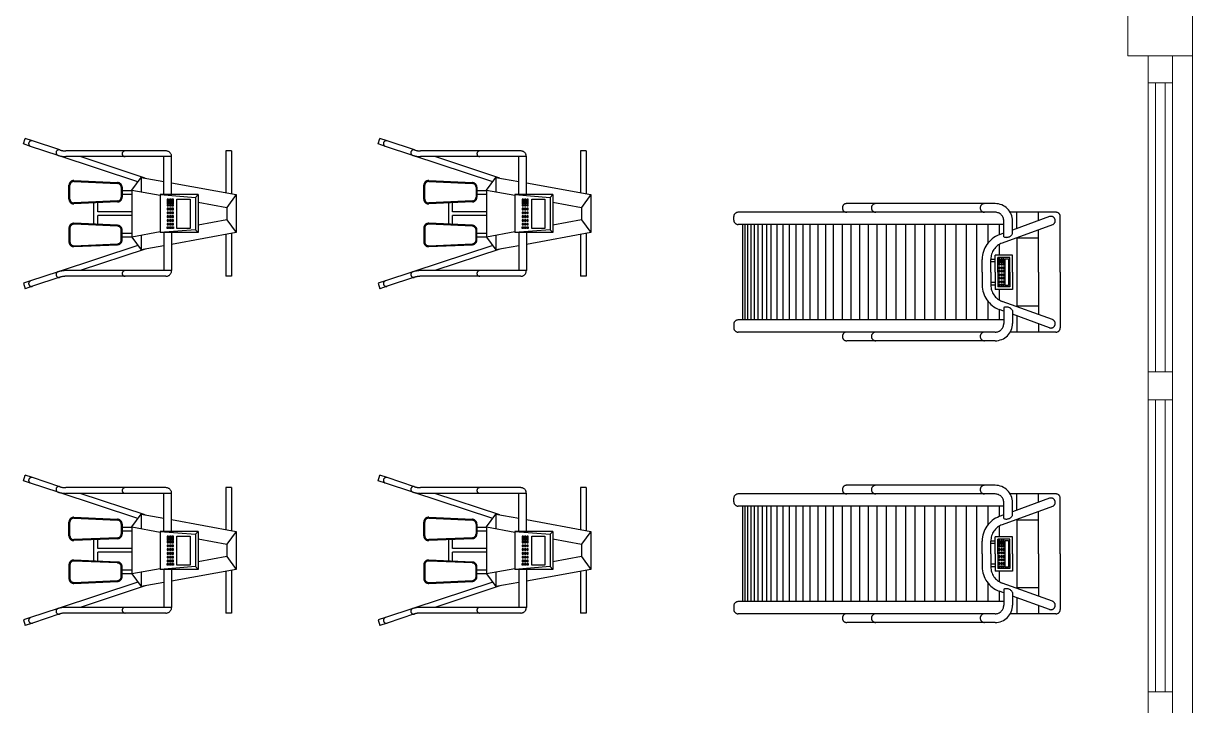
# Model space of a CAD drawing. Header units: millimetres. Extents: x 195.9 to 224.5, y 160.7 to 181.6.
# Drawn here: x 217.25 to 224.46, y 165.21 to 169.41 of the extents above; entities that cross this region are included whole.
import ezdxf

# ---------------------------------------------------------------- set-up
doc = ezdxf.new("R2010")
doc.units = ezdxf.units.MM
doc.linetypes.add('DASHDOT', pattern=[25.4, 12.7, -6.35, 0, -6.35])
doc.layers.add('ARREDI_attrezzature', color=175, linetype='Continuous')
for name, color, linetype, lineweight in [('MURATURA_sezioni', 5, 'Continuous', 18), ('PROIEZIONI_finissime', 251, 'Continuous', 0), ('SEZIONI_medie', 2, 'Continuous', 20), ('VETRATE_sezioni', 171, 'Continuous', 5)]:
    doc.layers.add(name, color=color, linetype=linetype, lineweight=lineweight)

msp = doc.modelspace()

# ---------------------------------------------------------------- linework, layer by layer
at = {"layer": 'ARREDI_attrezzature', "linetype": 'DASHDOT'}
for p, q in [((217.2463, 168.6685), (217.2573, 168.7019)), ((217.3018, 168.6872), (217.2573, 168.7019)), ((219.4337, 168.6685), (219.4447, 168.7019)), ((219.4892, 168.6872), (219.4447, 168.7019)), ((217.2908, 168.6538), (217.2463, 168.6685)), ((217.4598, 168.5982), (217.2908, 168.6538)), ((217.4708, 168.6316), (217.3018, 168.6872)), ((218.125, 168.6257), (217.5074, 168.6257)), ((218.494, 168.6257), (218.494, 168.368)), ((218.5292, 168.6257), (218.494, 168.6257)), ((218.5292, 168.6257), (218.5292, 168.3616)), ((219.4782, 168.6538), (219.4337, 168.6685)), ((219.6472, 168.5982), (219.4782, 168.6538)), ((219.6582, 168.6316), (219.4892, 168.6872)), ((220.3124, 168.6257), (219.6948, 168.6257)), ((220.6814, 168.6257), (220.6814, 168.368)), ((220.7166, 168.6257), (220.6814, 168.6257)), ((220.7166, 168.6257), (220.7166, 168.3616)), ((217.9527, 168.436), (217.4598, 168.5982)), ((218.1601, 168.5906), (217.5074, 168.5906)), ((217.9972, 168.4583), (217.5954, 168.5906)), ((218.1132, 168.3563), (218.1132, 168.5906)), ((218.1601, 168.3563), (218.1601, 168.5906)), ((220.1401, 168.436), (219.6472, 168.5982)), ((220.3475, 168.5906), (219.6948, 168.5906)), ((220.1846, 168.4583), (219.7828, 168.5906)), ((220.3007, 168.3563), (220.3007, 168.5906)), ((220.3475, 168.3563), (220.3475, 168.5906)), ((217.9141, 168.3841), (217.9727, 168.4628)), ((217.9727, 168.4628), (217.9727, 168.3735)), ((217.9727, 168.4628), (218.1132, 168.4372)), ((218.1601, 168.4287), (218.5584, 168.3563)), ((220.1015, 168.3841), (220.1601, 168.4628)), ((220.1601, 168.4628), (220.1601, 168.3735)), ((220.1601, 168.4628), (220.3007, 168.4372)), ((220.3475, 168.4287), (220.7459, 168.3563)), ((217.8555, 168.3826), (217.9141, 168.3826)), ((217.8555, 168.3592), (217.9141, 168.3592)), ((217.9141, 168.3841), (218.0898, 168.3522)), ((217.9141, 168.3841), (217.9141, 168.0941)), ((218.3241, 168.3563), (218.0898, 168.3563)), ((218.0898, 168.3563), (218.3066, 168.3387)), ((218.0898, 168.3563), (218.0898, 168.122)), ((218.3241, 168.3563), (218.3066, 168.3387)), ((218.3066, 168.3387), (218.3066, 168.1395)), ((218.3241, 168.3563), (218.3241, 168.122)), ((218.5584, 168.3563), (218.4999, 168.2776)), ((218.5584, 168.3563), (218.5584, 168.122)), ((220.0429, 168.3826), (220.1015, 168.3826)), ((220.0429, 168.3592), (220.1015, 168.3592)), ((220.1015, 168.3841), (220.2772, 168.3522)), ((220.1015, 168.3841), (220.1015, 168.0941)), ((220.5116, 168.3563), (220.2772, 168.3563)), ((220.2772, 168.3563), (220.494, 168.3387)), ((220.2772, 168.3563), (220.2772, 168.122)), ((220.5116, 168.3563), (220.494, 168.3387)), ((220.494, 168.3387), (220.494, 168.1395)), ((220.5116, 168.3563), (220.5116, 168.122)), ((220.7459, 168.3563), (220.6873, 168.2776)), ((220.7459, 168.3563), (220.7459, 168.122)), ((217.6811, 168.1737), (217.6811, 168.3045)), ((217.7045, 168.2508), (217.7045, 168.3056)), ((218.3241, 168.3096), (218.4999, 168.2776)), ((218.4999, 168.2776), (218.4999, 168.2006)), ((219.8685, 168.1737), (219.8685, 168.3045)), ((219.8919, 168.2508), (219.8919, 168.3056)), ((220.5116, 168.3096), (220.6873, 168.2776)), ((220.6873, 168.2776), (220.6873, 168.2006)), ((223.238, 168.3009), (222.3225, 168.3009)), ((217.9141, 168.2508), (217.7045, 168.2508)), ((217.9141, 168.2274), (217.7045, 168.2274)), ((217.7045, 168.1726), (217.7045, 168.2274)), ((218.4999, 168.2006), (218.3241, 168.1687)), ((218.4999, 168.2006), (218.5584, 168.122)), ((220.1015, 168.2508), (219.8919, 168.2508)), ((220.1015, 168.2274), (219.8919, 168.2274)), ((219.8919, 168.1726), (219.8919, 168.2274)), ((220.6873, 168.2006), (220.5116, 168.1687)), ((220.6873, 168.2006), (220.7459, 168.122)), ((221.6266, 168.1992), (221.6266, 168.2206)), ((223.238, 168.2474), (221.6533, 168.2474)), ((223.2915, 168.0957), (223.2915, 168.1938)), ((223.6127, 168.2474), (223.3307, 168.2474)), ((223.5726, 168.2206), (223.345, 168.1378)), ((223.345, 168.1152), (223.345, 168.1938)), ((223.3718, 168.1475), (223.3718, 168.2474)), ((223.5056, 168.1962), (223.5056, 168.2474)), ((223.6395, 167.878), (223.6395, 168.2206)), ((217.8555, 168.119), (217.9141, 168.119)), ((218.0898, 168.1261), (217.9141, 168.0941)), ((218.3066, 168.1395), (218.0898, 168.122)), ((218.3241, 168.122), (218.0898, 168.122)), ((218.1132, 168.122), (218.1132, 167.8876)), ((218.1601, 168.122), (218.1601, 167.8876)), ((218.5584, 168.122), (218.1601, 168.0495)), ((218.3241, 168.122), (218.3066, 168.1395)), ((220.0429, 168.119), (220.1015, 168.119)), ((220.2772, 168.1261), (220.1015, 168.0941)), ((220.494, 168.1395), (220.2772, 168.122)), ((220.5116, 168.122), (220.2772, 168.122)), ((220.3007, 168.122), (220.3007, 167.8876)), ((220.3475, 168.122), (220.3475, 167.8876)), ((220.7459, 168.122), (220.3475, 168.0495)), ((220.5116, 168.122), (220.494, 168.1395)), ((223.2915, 168.1724), (221.6533, 168.1724)), ((221.6801, 168.1724), (221.6801, 167.5835)), ((221.6962, 167.5835), (221.6962, 168.1724)), ((221.7122, 167.5835), (221.7122, 168.1724)), ((221.7336, 167.5835), (221.7336, 168.1724)), ((221.7551, 167.5835), (221.7551, 168.1724)), ((221.7765, 167.5835), (221.7765, 168.1724)), ((221.8032, 167.5835), (221.8032, 168.1724)), ((221.83, 167.5835), (221.83, 168.1724)), ((221.8568, 167.5835), (221.8568, 168.1724)), ((221.8942, 167.5835), (221.8942, 168.1724)), ((221.9317, 167.5835), (221.9317, 168.1724)), ((221.9692, 167.5835), (221.9692, 168.1724)), ((222.012, 167.5835), (222.012, 168.1724)), ((222.0548, 167.5835), (222.0548, 168.1724)), ((222.0977, 167.5835), (222.0977, 168.1724)), ((222.1459, 167.5835), (222.1459, 168.1724)), ((222.194, 167.5835), (222.194, 168.1724)), ((222.2422, 167.5835), (222.2422, 168.1724)), ((222.2958, 167.5835), (222.2958, 168.1724)), ((222.3493, 167.5835), (222.3493, 168.1724)), ((222.4028, 167.5835), (222.4028, 168.1724)), ((222.4564, 167.5835), (222.4564, 168.1724)), ((222.5099, 167.5835), (222.5099, 168.1724)), ((222.5688, 167.5835), (222.5688, 168.1724)), ((222.6277, 167.5835), (222.6277, 168.1724)), ((222.6866, 167.5835), (222.6866, 168.1724)), ((222.7454, 167.5835), (222.7454, 168.1724)), ((222.8043, 167.5835), (222.8043, 168.1724)), ((222.8686, 167.5835), (222.8686, 168.1724)), ((222.9328, 167.5835), (222.9328, 168.1724)), ((222.9971, 167.5835), (222.9971, 168.1724)), ((223.0613, 167.5835), (223.0613, 168.1724)), ((223.1255, 167.5835), (223.1255, 168.1724)), ((223.1951, 168.0602), (223.1951, 168.1724)), ((223.2915, 168.1183), (223.2633, 168.108)), ((223.2647, 168.1085), (223.2647, 168.1724)), ((223.5909, 168.1703), (223.2816, 168.0577)), ((223.5056, 167.878), (223.5056, 168.1393)), ((217.8555, 168.0956), (217.9141, 168.0956)), ((217.9141, 168.0941), (217.9727, 168.0154)), ((217.9727, 168.1048), (217.9727, 168.0154)), ((218.494, 168.1102), (218.494, 167.8525)), ((218.5292, 168.1166), (218.5292, 167.8525)), ((220.0429, 168.0956), (220.1015, 168.0956)), ((220.1015, 168.0941), (220.1601, 168.0154)), ((220.1601, 168.1048), (220.1601, 168.0154)), ((220.6814, 168.1102), (220.6814, 167.8525)), ((220.7166, 168.1166), (220.7166, 167.8525)), ((223.2647, 167.9839), (223.2647, 168.0498)), ((223.3718, 168.0905), (223.3718, 167.6654)), ((223.5056, 168.0868), (223.3718, 168.0868)), ((217.9527, 168.0423), (217.4598, 167.88)), ((217.9972, 168.0199), (217.5954, 167.8876)), ((218.1132, 168.041), (217.9727, 168.0154)), ((220.1401, 168.0423), (219.6472, 167.88)), ((220.1846, 168.0199), (219.7828, 167.8876)), ((220.3007, 168.041), (220.1601, 168.0154)), ((223.238, 167.878), (223.238, 167.9839)), ((223.345, 167.9839), (223.238, 167.9839)), ((223.345, 167.878), (223.345, 167.9839)), ((223.1577, 167.878), (223.1577, 167.9571)), ((223.2112, 167.878), (223.2112, 167.9571)), ((223.238, 167.9571), (223.2112, 167.9571)), ((223.238, 167.9411), (223.2112, 167.9411)), ((223.254, 167.878), (223.254, 167.9678)), ((223.329, 167.9678), (223.254, 167.9678)), ((223.329, 167.878), (223.329, 167.9678)), ((217.4598, 167.88), (217.2908, 167.8244)), ((217.4708, 167.8466), (217.3018, 167.791)), ((218.1601, 167.8876), (217.5074, 167.8876)), ((218.125, 167.8525), (217.5074, 167.8525)), ((218.5292, 167.8525), (218.494, 167.8525)), ((219.6472, 167.88), (219.4782, 167.8244)), ((219.6582, 167.8466), (219.4892, 167.791)), ((220.3475, 167.8876), (219.6948, 167.8876)), ((220.3124, 167.8525), (219.6948, 167.8525)), ((220.7166, 167.8525), (220.6814, 167.8525)), ((223.1577, 167.878), (223.1577, 167.7988)), ((223.2112, 167.878), (223.2112, 167.7988)), ((223.238, 167.878), (223.238, 167.772)), ((223.254, 167.878), (223.254, 167.7881)), ((223.329, 167.878), (223.329, 167.7881)), ((223.345, 167.878), (223.345, 167.772)), ((223.5056, 167.878), (223.5056, 167.6167)), ((223.6395, 167.878), (223.6395, 167.5353)), ((217.2908, 167.8244), (217.2463, 167.8097)), ((217.2463, 167.8097), (217.2573, 167.7763)), ((217.3018, 167.791), (217.2573, 167.7763)), ((219.4782, 167.8244), (219.4337, 167.8097)), ((219.4337, 167.8097), (219.4447, 167.7763)), ((219.4892, 167.791), (219.4447, 167.7763)), ((223.238, 167.8149), (223.2112, 167.8149)), ((223.238, 167.7988), (223.2112, 167.7988)), ((223.345, 167.772), (223.238, 167.772)), ((223.329, 167.7881), (223.254, 167.7881)), ((223.2647, 167.7061), (223.2647, 167.772)), ((223.1951, 167.5835), (223.1951, 167.6957)), ((223.5909, 167.5857), (223.2816, 167.6982)), ((223.2915, 167.6376), (223.2633, 167.6479)), ((223.2647, 167.5835), (223.2647, 167.6474)), ((223.2915, 167.6602), (223.2915, 167.5621)), ((223.345, 167.6408), (223.345, 167.5621)), ((223.5726, 167.5353), (223.345, 167.6182)), ((223.5056, 167.6692), (223.3718, 167.6692)), ((221.6266, 167.5568), (221.6266, 167.5353)), ((223.2915, 167.5835), (221.6533, 167.5835)), ((223.3718, 167.6084), (223.3718, 167.5086)), ((223.5056, 167.5597), (223.5056, 167.5086)), ((223.238, 167.5086), (221.6533, 167.5086)), ((223.6127, 167.5086), (223.3307, 167.5086)), ((223.238, 167.455), (222.3225, 167.455)), ((217.2463, 166.5922), (217.2573, 166.6256)), ((217.3018, 166.611), (217.2573, 166.6256)), ((217.4708, 166.5554), (217.3018, 166.611)), ((219.4337, 166.5922), (219.4447, 166.6256)), ((219.4892, 166.611), (219.4447, 166.6256)), ((219.6582, 166.5554), (219.4892, 166.611)), ((217.2908, 166.5776), (217.2463, 166.5922)), ((217.4598, 166.522), (217.2908, 166.5776)), ((218.125, 166.5495), (217.5074, 166.5495)), ((218.494, 166.5495), (218.494, 166.2917)), ((218.5292, 166.5495), (218.494, 166.5495)), ((218.5292, 166.5495), (218.5292, 166.2853)), ((219.4782, 166.5776), (219.4337, 166.5922)), ((219.6472, 166.522), (219.4782, 166.5776)), ((220.3124, 166.5495), (219.6948, 166.5495)), ((220.6814, 166.5495), (220.6814, 166.2917)), ((220.7166, 166.5495), (220.6814, 166.5495)), ((220.7166, 166.5495), (220.7166, 166.2853)), ((223.238, 166.564), (222.3225, 166.564)), ((217.9527, 166.3597), (217.4598, 166.522)), ((218.1601, 166.5143), (217.5074, 166.5143)), ((217.9972, 166.3821), (217.5954, 166.5143)), ((218.1132, 166.28), (218.1132, 166.5143)), ((218.1601, 166.28), (218.1601, 166.5143)), ((220.1401, 166.3597), (219.6472, 166.522)), ((220.3475, 166.5143), (219.6948, 166.5143)), ((220.1846, 166.3821), (219.7828, 166.5143)), ((220.3007, 166.28), (220.3007, 166.5143)), ((220.3475, 166.28), (220.3475, 166.5143)), ((221.6266, 166.4623), (221.6266, 166.4837)), ((223.238, 166.5104), (221.6533, 166.5104)), ((223.6127, 166.5104), (223.3307, 166.5104)), ((223.5726, 166.4837), (223.345, 166.4009)), ((223.3718, 166.4106), (223.3718, 166.5104)), ((223.5056, 166.4593), (223.5056, 166.5104)), ((223.6395, 166.141), (223.6395, 166.4837)), ((223.2915, 166.4355), (221.6533, 166.4355)), ((221.6801, 166.4355), (221.6801, 165.8466)), ((221.6962, 165.8466), (221.6962, 166.4355)), ((221.7122, 165.8466), (221.7122, 166.4355)), ((221.7336, 165.8466), (221.7336, 166.4355)), ((221.7551, 165.8466), (221.7551, 166.4355)), ((221.7765, 165.8466), (221.7765, 166.4355)), ((221.8032, 165.8466), (221.8032, 166.4355)), ((221.83, 165.8466), (221.83, 166.4355)), ((221.8568, 165.8466), (221.8568, 166.4355)), ((221.8942, 165.8466), (221.8942, 166.4355)), ((221.9317, 165.8466), (221.9317, 166.4355)), ((221.9692, 165.8466), (221.9692, 166.4355)), ((222.012, 165.8466), (222.012, 166.4355)), ((222.0548, 165.8466), (222.0548, 166.4355)), ((222.0977, 165.8466), (222.0977, 166.4355)), ((222.1459, 165.8466), (222.1459, 166.4355)), ((222.194, 165.8466), (222.194, 166.4355)), ((222.2422, 165.8466), (222.2422, 166.4355)), ((222.2958, 165.8466), (222.2958, 166.4355)), ((222.3493, 165.8466), (222.3493, 166.4355)), ((222.4028, 165.8466), (222.4028, 166.4355)), ((222.4564, 165.8466), (222.4564, 166.4355)), ((222.5099, 165.8466), (222.5099, 166.4355)), ((222.5688, 165.8466), (222.5688, 166.4355)), ((222.6277, 165.8466), (222.6277, 166.4355)), ((222.6866, 165.8466), (222.6866, 166.4355)), ((222.7454, 165.8466), (222.7454, 166.4355)), ((222.8043, 165.8466), (222.8043, 166.4355)), ((222.8686, 165.8466), (222.8686, 166.4355)), ((222.9328, 165.8466), (222.9328, 166.4355)), ((222.9971, 165.8466), (222.9971, 166.4355)), ((223.0613, 165.8466), (223.0613, 166.4355)), ((223.1255, 165.8466), (223.1255, 166.4355)), ((223.1951, 166.3233), (223.1951, 166.4355)), ((223.2647, 166.3716), (223.2647, 166.4355)), ((223.5909, 166.4334), (223.2816, 166.3208)), ((223.2915, 166.3588), (223.2915, 166.4569)), ((223.345, 166.3783), (223.345, 166.4569)), ((223.5056, 166.141), (223.5056, 166.4023)), ((217.9141, 166.3079), (217.9727, 166.3865)), ((217.9727, 166.3865), (217.9727, 166.2972)), ((217.9727, 166.3865), (218.1132, 166.361)), ((218.1601, 166.3524), (218.5584, 166.28)), ((220.1015, 166.3079), (220.1601, 166.3865)), ((220.1601, 166.3865), (220.1601, 166.2972)), ((220.1601, 166.3865), (220.3007, 166.361)), ((220.3475, 166.3524), (220.7459, 166.28)), ((223.2915, 166.3814), (223.2633, 166.3711)), ((223.3718, 166.3536), (223.3718, 165.9285)), ((223.5056, 166.3498), (223.3718, 166.3498)), ((217.8555, 166.3064), (217.9141, 166.3064)), ((217.8555, 166.2829), (217.9141, 166.2829)), ((217.9141, 166.3079), (218.0898, 166.2759)), ((217.9141, 166.3079), (217.9141, 166.0179)), ((218.3241, 166.28), (218.0898, 166.28)), ((218.0898, 166.28), (218.3066, 166.2624)), ((218.0898, 166.28), (218.0898, 166.0457)), ((218.3241, 166.28), (218.3066, 166.2624)), ((218.3066, 166.2624), (218.3066, 166.0633)), ((218.3241, 166.28), (218.3241, 166.0457)), ((218.5584, 166.28), (218.4999, 166.2014)), ((218.5584, 166.28), (218.5584, 166.0457)), ((220.0429, 166.3064), (220.1015, 166.3064)), ((220.0429, 166.2829), (220.1015, 166.2829)), ((220.1015, 166.3079), (220.2772, 166.2759)), ((220.1015, 166.3079), (220.1015, 166.0179)), ((220.5116, 166.28), (220.2772, 166.28)), ((220.2772, 166.28), (220.494, 166.2624)), ((220.2772, 166.28), (220.2772, 166.0457)), ((220.5116, 166.28), (220.494, 166.2624)), ((220.494, 166.2624), (220.494, 166.0633)), ((220.5116, 166.28), (220.5116, 166.0457)), ((220.7459, 166.28), (220.6873, 166.2014)), ((220.7459, 166.28), (220.7459, 166.0457)), ((223.238, 166.141), (223.238, 166.247)), ((223.345, 166.247), (223.238, 166.247)), ((223.2647, 166.247), (223.2647, 166.3129)), ((223.345, 166.141), (223.345, 166.247)), ((217.6811, 166.0974), (217.6811, 166.2283)), ((217.7045, 166.1746), (217.7045, 166.2293)), ((217.9141, 166.1746), (217.7045, 166.1746)), ((218.3241, 166.2333), (218.4999, 166.2014)), ((218.4999, 166.2014), (218.4999, 166.1244)), ((219.8685, 166.0974), (219.8685, 166.2283)), ((219.8919, 166.1746), (219.8919, 166.2293)), ((220.1015, 166.1746), (219.8919, 166.1746)), ((220.5116, 166.2333), (220.6873, 166.2014)), ((220.6873, 166.2014), (220.6873, 166.1244)), ((223.1577, 166.141), (223.1577, 166.2202)), ((223.2112, 166.141), (223.2112, 166.2202)), ((223.238, 166.2202), (223.2112, 166.2202)), ((223.238, 166.2041), (223.2112, 166.2041)), ((223.254, 166.141), (223.254, 166.2309)), ((223.329, 166.2309), (223.254, 166.2309)), ((223.329, 166.141), (223.329, 166.2309)), ((217.9141, 166.1511), (217.7045, 166.1511)), ((217.7045, 166.0964), (217.7045, 166.1511)), ((218.4999, 166.1244), (218.3241, 166.0924)), ((218.4999, 166.1244), (218.5584, 166.0457)), ((220.1015, 166.1511), (219.8919, 166.1511)), ((219.8919, 166.0964), (219.8919, 166.1511)), ((220.6873, 166.1244), (220.5116, 166.0924)), ((220.6873, 166.1244), (220.7459, 166.0457)), ((223.1577, 166.141), (223.1577, 166.0619)), ((223.2112, 166.141), (223.2112, 166.0619)), ((223.238, 166.141), (223.238, 166.0351)), ((223.254, 166.141), (223.254, 166.0512)), ((223.329, 166.141), (223.329, 166.0512)), ((223.345, 166.141), (223.345, 166.0351)), ((223.5056, 166.141), (223.5056, 165.8798)), ((223.6395, 166.141), (223.6395, 165.7984)), ((217.8555, 166.0428), (217.9141, 166.0428)), ((218.0898, 166.0498), (217.9141, 166.0179)), ((217.9727, 166.0285), (217.9727, 165.9392)), ((218.3066, 166.0633), (218.0898, 166.0457)), ((218.3241, 166.0457), (218.0898, 166.0457)), ((218.1132, 166.0457), (218.1132, 165.8114)), ((218.1601, 166.0457), (218.1601, 165.8114)), ((218.5584, 166.0457), (218.1601, 165.9733)), ((218.3241, 166.0457), (218.3066, 166.0633)), ((218.494, 166.034), (218.494, 165.7762)), ((218.5292, 166.0404), (218.5292, 165.7762)), ((220.0429, 166.0428), (220.1015, 166.0428)), ((220.2772, 166.0498), (220.1015, 166.0179)), ((220.1601, 166.0285), (220.1601, 165.9392)), ((220.494, 166.0633), (220.2772, 166.0457)), ((220.5116, 166.0457), (220.2772, 166.0457)), ((220.3007, 166.0457), (220.3007, 165.8114)), ((220.3475, 166.0457), (220.3475, 165.8114)), ((220.7459, 166.0457), (220.3475, 165.9733)), ((220.5116, 166.0457), (220.494, 166.0633)), ((220.6814, 166.034), (220.6814, 165.7762)), ((220.7166, 166.0404), (220.7166, 165.7762)), ((223.238, 166.078), (223.2112, 166.078)), ((223.238, 166.0619), (223.2112, 166.0619)), ((223.345, 166.0351), (223.238, 166.0351)), ((223.329, 166.0512), (223.254, 166.0512)), ((223.2647, 165.9692), (223.2647, 166.0351)), ((217.9527, 165.966), (217.4598, 165.8038)), ((217.8555, 166.0193), (217.9141, 166.0193)), ((217.9141, 166.0179), (217.9727, 165.9392)), ((218.1132, 165.9648), (217.9727, 165.9392)), ((220.1401, 165.966), (219.6472, 165.8038)), ((220.0429, 166.0193), (220.1015, 166.0193)), ((220.1015, 166.0179), (220.1601, 165.9392)), ((220.3007, 165.9648), (220.1601, 165.9392)), ((223.1951, 165.8466), (223.1951, 165.9588)), ((223.5909, 165.8487), (223.2816, 165.9613)), ((217.9972, 165.9437), (217.5954, 165.8114)), ((220.1846, 165.9437), (219.7828, 165.8114)), ((223.2915, 165.9007), (223.2633, 165.911)), ((223.2647, 165.8466), (223.2647, 165.9105)), ((223.2915, 165.9233), (223.2915, 165.8252)), ((223.345, 165.9038), (223.345, 165.8252)), ((223.5056, 165.9323), (223.3718, 165.9323)), ((218.1601, 165.8114), (217.5074, 165.8114)), ((220.3475, 165.8114), (219.6948, 165.8114)), ((221.6266, 165.8198), (221.6266, 165.7984)), ((223.2915, 165.8466), (221.6533, 165.8466)), ((223.5726, 165.7984), (223.345, 165.8812)), ((223.3718, 165.8715), (223.3718, 165.7717)), ((223.5056, 165.8228), (223.5056, 165.7717)), ((217.2908, 165.7481), (217.2463, 165.7335)), ((217.4598, 165.8038), (217.2908, 165.7481)), ((217.4708, 165.7704), (217.3018, 165.7147)), ((218.125, 165.7762), (217.5074, 165.7762)), ((218.5292, 165.7762), (218.494, 165.7762)), ((219.4782, 165.7481), (219.4337, 165.7335)), ((219.6472, 165.8038), (219.4782, 165.7481)), ((219.6582, 165.7704), (219.4892, 165.7147)), ((220.3124, 165.7762), (219.6948, 165.7762)), ((220.7166, 165.7762), (220.6814, 165.7762)), ((223.238, 165.7717), (221.6533, 165.7717)), ((223.6127, 165.7717), (223.3307, 165.7717)), ((217.2463, 165.7335), (217.2573, 165.7001)), ((217.3018, 165.7147), (217.2573, 165.7001)), ((219.4337, 165.7335), (219.4447, 165.7001)), ((219.4892, 165.7147), (219.4447, 165.7001)), ((223.238, 165.7181), (222.3225, 165.7181))]:
    msp.add_line(p, q, dxfattribs=at)
for points in [[(217.8555, 168.4015), (217.8555, 168.3403, -0.401206), (217.8275, 168.3111), (217.5581, 168.2991, -0.427342), (217.5275, 168.3283), (217.5275, 168.4135, -0.427342), (217.5581, 168.4428), (217.8275, 168.4307, -0.401206)], [(217.8496, 168.4015), (217.8496, 168.3403, -0.401206), (217.8273, 168.3169), (217.5578, 168.3049, -0.427342), (217.5333, 168.3283), (217.5333, 168.4135, -0.427342), (217.5578, 168.4369), (217.8273, 168.4249, -0.401206)], [(220.0429, 168.4015), (220.0429, 168.3403, -0.401206), (220.0149, 168.3111), (219.7455, 168.2991, -0.427342), (219.7149, 168.3283), (219.7149, 168.4135, -0.427342), (219.7455, 168.4428), (220.0149, 168.4307, -0.401206)], [(220.0371, 168.4015), (220.0371, 168.3403, -0.401206), (220.0147, 168.3169), (219.7452, 168.3049, -0.427342), (219.7207, 168.3283), (219.7207, 168.4135, -0.427342), (219.7452, 168.4369), (220.0147, 168.4249, -0.401206)], [(217.8555, 168.0767), (217.8555, 168.1379, 0.401206), (217.8275, 168.1671), (217.5581, 168.1792, 0.427342), (217.5275, 168.1499), (217.5275, 168.0647, 0.427342), (217.5581, 168.0355), (217.8275, 168.0475, 0.401206)], [(217.8496, 168.0767), (217.8496, 168.1379, 0.401206), (217.8273, 168.1613), (217.5578, 168.1733, 0.427342), (217.5333, 168.1499), (217.5333, 168.0647, 0.427342), (217.5578, 168.0413), (217.8273, 168.0533, 0.401206)], [(220.0429, 168.0767), (220.0429, 168.1379, 0.401206), (220.0149, 168.1671), (219.7455, 168.1792, 0.427342), (219.7149, 168.1499), (219.7149, 168.0647, 0.427342), (219.7455, 168.0355), (220.0149, 168.0475, 0.401206)], [(220.0371, 168.0767), (220.0371, 168.1379, 0.401206), (220.0147, 168.1613), (219.7452, 168.1733, 0.427342), (219.7207, 168.1499), (219.7207, 168.0647, 0.427342), (219.7452, 168.0413), (220.0147, 168.0533, 0.401206)], [(217.8555, 166.3252), (217.8555, 166.2641, -0.401206), (217.8275, 166.2348), (217.5581, 166.2228, -0.427342), (217.5275, 166.2521), (217.5275, 166.3373, -0.427342), (217.5581, 166.3665), (217.8275, 166.3545, -0.401206)], [(217.8496, 166.3252), (217.8496, 166.2641, -0.401206), (217.8273, 166.2407), (217.5578, 166.2287, -0.427342), (217.5333, 166.2521), (217.5333, 166.3373, -0.427342), (217.5578, 166.3607), (217.8273, 166.3486, -0.401206)], [(220.0429, 166.3252), (220.0429, 166.2641, -0.401206), (220.0149, 166.2348), (219.7455, 166.2228, -0.427342), (219.7149, 166.2521), (219.7149, 166.3373, -0.427342), (219.7455, 166.3665), (220.0149, 166.3545, -0.401206)], [(220.0371, 166.3252), (220.0371, 166.2641, -0.401206), (220.0147, 166.2407), (219.7452, 166.2287, -0.427342), (219.7207, 166.2521), (219.7207, 166.3373, -0.427342), (219.7452, 166.3607), (220.0147, 166.3486, -0.401206)], [(217.8555, 166.0005), (217.8555, 166.0616, 0.401206), (217.8275, 166.0909), (217.5581, 166.1029, 0.427342), (217.5275, 166.0737), (217.5275, 165.9885, 0.427342), (217.5581, 165.9592), (217.8275, 165.9712, 0.401206)], [(220.0429, 166.0005), (220.0429, 166.0616, 0.401206), (220.0149, 166.0909), (219.7455, 166.1029, 0.427342), (219.7149, 166.0737), (219.7149, 165.9885, 0.427342), (219.7455, 165.9592), (220.0149, 165.9712, 0.401206)], [(217.8496, 166.0005), (217.8496, 166.0616, 0.401206), (217.8273, 166.085), (217.5578, 166.0971, 0.427342), (217.5333, 166.0737), (217.5333, 165.9885, 0.427342), (217.5578, 165.9651), (217.8273, 165.9771, 0.401206)], [(220.0371, 166.0005), (220.0371, 166.0616, 0.401206), (220.0147, 166.085), (219.7452, 166.0971, 0.427342), (219.7207, 166.0737), (219.7207, 165.9885, 0.427342), (219.7452, 165.9651), (220.0147, 165.9771, 0.401206)]]:
    msp.add_lwpolyline(points, format="xyb", close=True, dxfattribs=at)
for points in [[(218.142, 168.3004), (218.142, 168.3274), (218.1332, 168.3274), (218.1332, 168.3004)], [(218.142, 168.2864), (218.142, 168.2952), (218.1332, 168.2952), (218.1332, 168.2864)], [(218.142, 168.263), (218.142, 168.2718), (218.1332, 168.2718), (218.1332, 168.263)], [(218.1567, 168.3004), (218.1567, 168.3274), (218.1479, 168.3274), (218.1479, 168.3004)], [(218.1567, 168.2864), (218.1567, 168.2952), (218.1479, 168.2952), (218.1479, 168.2864)], [(218.1567, 168.263), (218.1567, 168.2718), (218.1479, 168.2718), (218.1479, 168.263)], [(218.1713, 168.3004), (218.1713, 168.3274), (218.1625, 168.3274), (218.1625, 168.3004)], [(218.1713, 168.2864), (218.1713, 168.2952), (218.1625, 168.2952), (218.1625, 168.2864)], [(218.1713, 168.263), (218.1713, 168.2718), (218.1625, 168.2718), (218.1625, 168.263)], [(218.2739, 168.3274), (218.2739, 168.1483), (218.193, 168.1483), (218.193, 168.3274)], [(220.3295, 168.3004), (220.3295, 168.3274), (220.3207, 168.3274), (220.3207, 168.3004)], [(220.3295, 168.2864), (220.3295, 168.2952), (220.3207, 168.2952), (220.3207, 168.2864)], [(220.3295, 168.263), (220.3295, 168.2718), (220.3207, 168.2718), (220.3207, 168.263)], [(220.3441, 168.3004), (220.3441, 168.3274), (220.3353, 168.3274), (220.3353, 168.3004)], [(220.3441, 168.2864), (220.3441, 168.2952), (220.3353, 168.2952), (220.3353, 168.2864)], [(220.3441, 168.263), (220.3441, 168.2718), (220.3353, 168.2718), (220.3353, 168.263)], [(220.3587, 168.3004), (220.3587, 168.3274), (220.35, 168.3274), (220.35, 168.3004)], [(220.3587, 168.2864), (220.3587, 168.2952), (220.35, 168.2952), (220.35, 168.2864)], [(220.3587, 168.263), (220.3587, 168.2718), (220.35, 168.2718), (220.35, 168.263)], [(220.4613, 168.3274), (220.4613, 168.1483), (220.3804, 168.1483), (220.3804, 168.3274)], [(218.142, 168.2395), (218.142, 168.2483), (218.1332, 168.2483), (218.1332, 168.2395)], [(218.142, 168.2161), (218.142, 168.2249), (218.1332, 168.2249), (218.1332, 168.2161)], [(218.142, 168.1927), (218.142, 168.2015), (218.1332, 168.2015), (218.1332, 168.1927)], [(218.1567, 168.2395), (218.1567, 168.2483), (218.1479, 168.2483), (218.1479, 168.2395)], [(218.1567, 168.2161), (218.1567, 168.2249), (218.1479, 168.2249), (218.1479, 168.2161)], [(218.1567, 168.1927), (218.1567, 168.2015), (218.1479, 168.2015), (218.1479, 168.1927)], [(218.1713, 168.2395), (218.1713, 168.2483), (218.1625, 168.2483), (218.1625, 168.2395)], [(218.1713, 168.2161), (218.1713, 168.2249), (218.1625, 168.2249), (218.1625, 168.2161)], [(218.1713, 168.1927), (218.1713, 168.2015), (218.1625, 168.2015), (218.1625, 168.1927)], [(220.3295, 168.2395), (220.3295, 168.2483), (220.3207, 168.2483), (220.3207, 168.2395)], [(220.3295, 168.2161), (220.3295, 168.2249), (220.3207, 168.2249), (220.3207, 168.2161)], [(220.3295, 168.1927), (220.3295, 168.2015), (220.3207, 168.2015), (220.3207, 168.1927)], [(220.3441, 168.2395), (220.3441, 168.2483), (220.3353, 168.2483), (220.3353, 168.2395)], [(220.3441, 168.2161), (220.3441, 168.2249), (220.3353, 168.2249), (220.3353, 168.2161)], [(220.3441, 168.1927), (220.3441, 168.2015), (220.3353, 168.2015), (220.3353, 168.1927)], [(220.3587, 168.2395), (220.3587, 168.2483), (220.35, 168.2483), (220.35, 168.2395)], [(220.3587, 168.2161), (220.3587, 168.2249), (220.35, 168.2249), (220.35, 168.2161)], [(220.3587, 168.1927), (220.3587, 168.2015), (220.35, 168.2015), (220.35, 168.1927)], [(218.142, 168.1692), (218.142, 168.178), (218.1332, 168.178), (218.1332, 168.1692)], [(218.142, 168.1571), (218.142, 168.1483), (218.1332, 168.1483), (218.1332, 168.1571)], [(218.1567, 168.1692), (218.1567, 168.178), (218.1479, 168.178), (218.1479, 168.1692)], [(218.1567, 168.1571), (218.1567, 168.1483), (218.1479, 168.1483), (218.1479, 168.1571)], [(218.1713, 168.1692), (218.1713, 168.178), (218.1625, 168.178), (218.1625, 168.1692)], [(218.1713, 168.1571), (218.1713, 168.1483), (218.1625, 168.1483), (218.1625, 168.1571)], [(220.3295, 168.1692), (220.3295, 168.178), (220.3207, 168.178), (220.3207, 168.1692)], [(220.3295, 168.1571), (220.3295, 168.1483), (220.3207, 168.1483), (220.3207, 168.1571)], [(220.3441, 168.1692), (220.3441, 168.178), (220.3353, 168.178), (220.3353, 168.1692)], [(220.3441, 168.1571), (220.3441, 168.1483), (220.3353, 168.1483), (220.3353, 168.1571)], [(220.3587, 168.1692), (220.3587, 168.178), (220.35, 168.178), (220.35, 168.1692)], [(220.3587, 168.1571), (220.3587, 168.1483), (220.35, 168.1483), (220.35, 168.1571)], [(223.2674, 167.9351), (223.2674, 167.9598), (223.2594, 167.9598), (223.2594, 167.9351)], [(223.2674, 167.9223), (223.2674, 167.9304), (223.2594, 167.9304), (223.2594, 167.9223)], [(223.2674, 167.9009), (223.2674, 167.9089), (223.2594, 167.9089), (223.2594, 167.9009)], [(223.2808, 167.9351), (223.2808, 167.9598), (223.2728, 167.9598), (223.2728, 167.9351)], [(223.2808, 167.9223), (223.2808, 167.9304), (223.2728, 167.9304), (223.2728, 167.9223)], [(223.2808, 167.9009), (223.2808, 167.9089), (223.2728, 167.9089), (223.2728, 167.9009)], [(223.2942, 167.9351), (223.2942, 167.9598), (223.2861, 167.9598), (223.2861, 167.9351)], [(223.2942, 167.9223), (223.2942, 167.9304), (223.2861, 167.9304), (223.2861, 167.9223)], [(223.2942, 167.9009), (223.2942, 167.9089), (223.2861, 167.9089), (223.2861, 167.9009)], [(223.3201, 167.9598), (223.3201, 167.7961), (223.2995, 167.7961), (223.2995, 167.9598)], [(223.2674, 167.8795), (223.2674, 167.8875), (223.2594, 167.8875), (223.2594, 167.8795)], [(223.2674, 167.8581), (223.2674, 167.8661), (223.2594, 167.8661), (223.2594, 167.8581)], [(223.2674, 167.8367), (223.2674, 167.8447), (223.2594, 167.8447), (223.2594, 167.8367)], [(223.2808, 167.8795), (223.2808, 167.8875), (223.2728, 167.8875), (223.2728, 167.8795)], [(223.2808, 167.8581), (223.2808, 167.8661), (223.2728, 167.8661), (223.2728, 167.8581)], [(223.2808, 167.8367), (223.2808, 167.8447), (223.2728, 167.8447), (223.2728, 167.8367)], [(223.2942, 167.8795), (223.2942, 167.8875), (223.2861, 167.8875), (223.2861, 167.8795)], [(223.2942, 167.8581), (223.2942, 167.8661), (223.2861, 167.8661), (223.2861, 167.8581)], [(223.2942, 167.8367), (223.2942, 167.8447), (223.2861, 167.8447), (223.2861, 167.8367)], [(223.2674, 167.8153), (223.2674, 167.8233), (223.2594, 167.8233), (223.2594, 167.8153)], [(223.2674, 167.8042), (223.2674, 167.7961), (223.2594, 167.7961), (223.2594, 167.8042)], [(223.2808, 167.8153), (223.2808, 167.8233), (223.2728, 167.8233), (223.2728, 167.8153)], [(223.2808, 167.8042), (223.2808, 167.7961), (223.2728, 167.7961), (223.2728, 167.8042)], [(223.2942, 167.8153), (223.2942, 167.8233), (223.2861, 167.8233), (223.2861, 167.8153)], [(223.2942, 167.8042), (223.2942, 167.7961), (223.2861, 167.7961), (223.2861, 167.8042)], [(218.142, 166.2241), (218.142, 166.2512), (218.1332, 166.2512), (218.1332, 166.2241)], [(218.1567, 166.2241), (218.1567, 166.2512), (218.1479, 166.2512), (218.1479, 166.2241)], [(218.1713, 166.2241), (218.1713, 166.2512), (218.1625, 166.2512), (218.1625, 166.2241)], [(218.2739, 166.2512), (218.2739, 166.0721), (218.193, 166.0721), (218.193, 166.2512)], [(220.3295, 166.2241), (220.3295, 166.2512), (220.3207, 166.2512), (220.3207, 166.2241)], [(220.3441, 166.2241), (220.3441, 166.2512), (220.3353, 166.2512), (220.3353, 166.2241)], [(220.3587, 166.2241), (220.3587, 166.2512), (220.35, 166.2512), (220.35, 166.2241)], [(220.4613, 166.2512), (220.4613, 166.0721), (220.3804, 166.0721), (220.3804, 166.2512)], [(218.142, 166.2101), (218.142, 166.2189), (218.1332, 166.2189), (218.1332, 166.2101)], [(218.142, 166.1867), (218.142, 166.1955), (218.1332, 166.1955), (218.1332, 166.1867)], [(218.142, 166.1633), (218.142, 166.1721), (218.1332, 166.1721), (218.1332, 166.1633)], [(218.1567, 166.2101), (218.1567, 166.2189), (218.1479, 166.2189), (218.1479, 166.2101)], [(218.1567, 166.1867), (218.1567, 166.1955), (218.1479, 166.1955), (218.1479, 166.1867)], [(218.1567, 166.1633), (218.1567, 166.1721), (218.1479, 166.1721), (218.1479, 166.1633)], [(218.1713, 166.2101), (218.1713, 166.2189), (218.1625, 166.2189), (218.1625, 166.2101)], [(218.1713, 166.1867), (218.1713, 166.1955), (218.1625, 166.1955), (218.1625, 166.1867)], [(218.1713, 166.1633), (218.1713, 166.1721), (218.1625, 166.1721), (218.1625, 166.1633)], [(220.3295, 166.2101), (220.3295, 166.2189), (220.3207, 166.2189), (220.3207, 166.2101)], [(220.3295, 166.1867), (220.3295, 166.1955), (220.3207, 166.1955), (220.3207, 166.1867)], [(220.3295, 166.1633), (220.3295, 166.1721), (220.3207, 166.1721), (220.3207, 166.1633)], [(220.3441, 166.2101), (220.3441, 166.2189), (220.3353, 166.2189), (220.3353, 166.2101)], [(220.3441, 166.1867), (220.3441, 166.1955), (220.3353, 166.1955), (220.3353, 166.1867)], [(220.3441, 166.1633), (220.3441, 166.1721), (220.3353, 166.1721), (220.3353, 166.1633)], [(220.3587, 166.2101), (220.3587, 166.2189), (220.35, 166.2189), (220.35, 166.2101)], [(220.3587, 166.1867), (220.3587, 166.1955), (220.35, 166.1955), (220.35, 166.1867)], [(220.3587, 166.1633), (220.3587, 166.1721), (220.35, 166.1721), (220.35, 166.1633)], [(223.2674, 166.1982), (223.2674, 166.2229), (223.2594, 166.2229), (223.2594, 166.1982)], [(223.2674, 166.1854), (223.2674, 166.1934), (223.2594, 166.1934), (223.2594, 166.1854)], [(223.2674, 166.164), (223.2674, 166.172), (223.2594, 166.172), (223.2594, 166.164)], [(223.2808, 166.1982), (223.2808, 166.2229), (223.2728, 166.2229), (223.2728, 166.1982)], [(223.2808, 166.1854), (223.2808, 166.1934), (223.2728, 166.1934), (223.2728, 166.1854)], [(223.2808, 166.164), (223.2808, 166.172), (223.2728, 166.172), (223.2728, 166.164)], [(223.2942, 166.1982), (223.2942, 166.2229), (223.2861, 166.2229), (223.2861, 166.1982)], [(223.2942, 166.1854), (223.2942, 166.1934), (223.2861, 166.1934), (223.2861, 166.1854)], [(223.2942, 166.164), (223.2942, 166.172), (223.2861, 166.172), (223.2861, 166.164)], [(223.3201, 166.2229), (223.3201, 166.0592), (223.2995, 166.0592), (223.2995, 166.2229)], [(218.142, 166.1399), (218.142, 166.1486), (218.1332, 166.1486), (218.1332, 166.1399)], [(218.142, 166.1164), (218.142, 166.1252), (218.1332, 166.1252), (218.1332, 166.1164)], [(218.142, 166.093), (218.142, 166.1018), (218.1332, 166.1018), (218.1332, 166.093)], [(218.1567, 166.1399), (218.1567, 166.1486), (218.1479, 166.1486), (218.1479, 166.1399)], [(218.1567, 166.1164), (218.1567, 166.1252), (218.1479, 166.1252), (218.1479, 166.1164)], [(218.1567, 166.093), (218.1567, 166.1018), (218.1479, 166.1018), (218.1479, 166.093)], [(218.1713, 166.1399), (218.1713, 166.1486), (218.1625, 166.1486), (218.1625, 166.1399)], [(218.1713, 166.1164), (218.1713, 166.1252), (218.1625, 166.1252), (218.1625, 166.1164)], [(218.1713, 166.093), (218.1713, 166.1018), (218.1625, 166.1018), (218.1625, 166.093)], [(220.3295, 166.1399), (220.3295, 166.1486), (220.3207, 166.1486), (220.3207, 166.1399)], [(220.3295, 166.1164), (220.3295, 166.1252), (220.3207, 166.1252), (220.3207, 166.1164)], [(220.3295, 166.093), (220.3295, 166.1018), (220.3207, 166.1018), (220.3207, 166.093)], [(220.3441, 166.1399), (220.3441, 166.1486), (220.3353, 166.1486), (220.3353, 166.1399)], [(220.3441, 166.1164), (220.3441, 166.1252), (220.3353, 166.1252), (220.3353, 166.1164)], [(220.3441, 166.093), (220.3441, 166.1018), (220.3353, 166.1018), (220.3353, 166.093)], [(220.3587, 166.1399), (220.3587, 166.1486), (220.35, 166.1486), (220.35, 166.1399)], [(220.3587, 166.1164), (220.3587, 166.1252), (220.35, 166.1252), (220.35, 166.1164)], [(220.3587, 166.093), (220.3587, 166.1018), (220.35, 166.1018), (220.35, 166.093)], [(223.2674, 166.1426), (223.2674, 166.1506), (223.2594, 166.1506), (223.2594, 166.1426)], [(223.2674, 166.1212), (223.2674, 166.1292), (223.2594, 166.1292), (223.2594, 166.1212)], [(223.2674, 166.0998), (223.2674, 166.1078), (223.2594, 166.1078), (223.2594, 166.0998)], [(223.2808, 166.1426), (223.2808, 166.1506), (223.2728, 166.1506), (223.2728, 166.1426)], [(223.2808, 166.1212), (223.2808, 166.1292), (223.2728, 166.1292), (223.2728, 166.1212)], [(223.2808, 166.0998), (223.2808, 166.1078), (223.2728, 166.1078), (223.2728, 166.0998)], [(223.2942, 166.1426), (223.2942, 166.1506), (223.2861, 166.1506), (223.2861, 166.1426)], [(223.2942, 166.1212), (223.2942, 166.1292), (223.2861, 166.1292), (223.2861, 166.1212)], [(223.2942, 166.0998), (223.2942, 166.1078), (223.2861, 166.1078), (223.2861, 166.0998)], [(218.142, 166.0809), (218.142, 166.0721), (218.1332, 166.0721), (218.1332, 166.0809)], [(218.1567, 166.0809), (218.1567, 166.0721), (218.1479, 166.0721), (218.1479, 166.0809)], [(218.1713, 166.0809), (218.1713, 166.0721), (218.1625, 166.0721), (218.1625, 166.0809)], [(220.3295, 166.0809), (220.3295, 166.0721), (220.3207, 166.0721), (220.3207, 166.0809)], [(220.3441, 166.0809), (220.3441, 166.0721), (220.3353, 166.0721), (220.3353, 166.0809)], [(220.3587, 166.0809), (220.3587, 166.0721), (220.35, 166.0721), (220.35, 166.0809)], [(223.2674, 166.0783), (223.2674, 166.0864), (223.2594, 166.0864), (223.2594, 166.0783)], [(223.2674, 166.0672), (223.2674, 166.0592), (223.2594, 166.0592), (223.2594, 166.0672)], [(223.2808, 166.0783), (223.2808, 166.0864), (223.2728, 166.0864), (223.2728, 166.0783)], [(223.2808, 166.0672), (223.2808, 166.0592), (223.2728, 166.0592), (223.2728, 166.0672)], [(223.2942, 166.0783), (223.2942, 166.0864), (223.2861, 166.0864), (223.2861, 166.0783)], [(223.2942, 166.0672), (223.2942, 166.0592), (223.2861, 166.0592), (223.2861, 166.0672)]]:
    msp.add_lwpolyline(points, close=True, dxfattribs=at)
for centre, radius, start, end in [((217.2963, 168.6705), 0.0176, 71.77955, 251.77955), ((217.4653, 168.6149), 0.0176, 71.77955, 251.77955), ((217.5074, 168.7429), 0.1172, 251.77955, 270), ((217.8731, 168.6082), 0.0176, 90, 270), ((218.125, 168.5906), 0.0351, 0, 90), ((219.4837, 168.6705), 0.0176, 71.77955, 251.77955), ((219.6527, 168.6149), 0.0176, 71.77955, 251.77955), ((219.6948, 168.7429), 0.1172, 251.77955, 270), ((220.0605, 168.6082), 0.0176, 90, 270), ((220.3124, 168.5906), 0.0351, 0, 90), ((217.5074, 168.7429), 0.1523, 251.77955, 270), ((219.6948, 168.7429), 0.1523, 251.77955, 270), ((222.3225, 168.2741), 0.0268, 90, 270), ((222.502, 168.2741), 0.0268, 90, 270), ((223.1728, 168.2741), 0.0268, 90, 270), ((223.238, 168.1938), 0.1071, 360, 90), ((221.6533, 168.2206), 0.0268, 90, 180), ((221.6533, 168.1992), 0.0268, 180, 270), ((223.238, 168.1938), 0.0535, 360, 90), ((223.5817, 168.1954), 0.0268, 290, 110), ((223.6127, 168.2206), 0.0268, 0, 90), ((223.3183, 167.9571), 0.1606, 110, 180), ((223.3183, 167.9571), 0.1071, 110, 180), ((223.3071, 168.1362), 0.0434, 249.00554, 330.99446), ((217.4653, 167.8633), 0.0176, 108.22045, 288.22045), ((217.5074, 167.7353), 0.1523, 90, 108.22045), ((217.5074, 167.7353), 0.1172, 90, 108.22045), ((217.8731, 167.8701), 0.0176, 90, 270), ((218.125, 167.8876), 0.0351, 270, 0), ((219.6527, 167.8633), 0.0176, 108.22045, 288.22045), ((219.6948, 167.7353), 0.1523, 90, 108.22045), ((219.6948, 167.7353), 0.1172, 90, 108.22045), ((220.0605, 167.8701), 0.0176, 90, 270), ((220.3124, 167.8876), 0.0351, 270, 0), ((217.2963, 167.8077), 0.0176, 108.22045, 288.22045), ((219.4837, 167.8077), 0.0176, 108.22045, 288.22045), ((223.3183, 167.7988), 0.1606, 180, 250), ((223.3183, 167.7988), 0.1071, 180, 250), ((223.3071, 167.6197), 0.0434, 29.00554, 110.99446), ((221.6533, 167.5568), 0.0268, 90, 180), ((223.238, 167.5621), 0.1071, 270, 0), ((223.238, 167.5621), 0.0535, 270, 0), ((223.5817, 167.5605), 0.0268, 250, 70), ((221.6533, 167.5353), 0.0268, 180, 270), ((222.3225, 167.4818), 0.0268, 90, 270), ((222.502, 167.4818), 0.0268, 90, 270), ((223.1728, 167.4818), 0.0268, 90, 270), ((223.6127, 167.5353), 0.0268, 270, 0), ((217.2963, 166.5943), 0.0176, 71.77955, 251.77955), ((219.4837, 166.5943), 0.0176, 71.77955, 251.77955), ((217.4653, 166.5387), 0.0176, 71.77955, 251.77955), ((217.5074, 166.6666), 0.1172, 251.77955, 270), ((217.8731, 166.5319), 0.0176, 90, 270), ((218.125, 166.5143), 0.0351, 0, 90), ((219.6527, 166.5387), 0.0176, 71.77955, 251.77955), ((219.6948, 166.6666), 0.1172, 251.77955, 270), ((220.0605, 166.5319), 0.0176, 90, 270), ((220.3124, 166.5143), 0.0351, 0, 90), ((222.3225, 166.5372), 0.0268, 90, 270), ((222.502, 166.5372), 0.0268, 90, 270), ((223.1728, 166.5372), 0.0268, 90, 270), ((223.238, 166.4569), 0.1071, 360, 90), ((217.5074, 166.6666), 0.1523, 251.77955, 270), ((219.6948, 166.6666), 0.1523, 251.77955, 270), ((221.6533, 166.4837), 0.0268, 90, 180), ((221.6533, 166.4623), 0.0268, 180, 270), ((223.238, 166.4569), 0.0535, 360, 90), ((223.5817, 166.4585), 0.0268, 290, 110), ((223.6127, 166.4837), 0.0268, 0, 90), ((223.3183, 166.2202), 0.1606, 110, 180), ((223.3183, 166.2202), 0.1071, 110, 180), ((223.3071, 166.3993), 0.0434, 249.00554, 330.99446), ((223.3183, 166.0619), 0.1606, 180, 250), ((223.3183, 166.0619), 0.1071, 180, 250), ((223.3071, 165.8828), 0.0434, 29.00554, 110.99446), ((217.5074, 165.6591), 0.1523, 90, 108.22045), ((217.8731, 165.7938), 0.0176, 90, 270), ((218.125, 165.8114), 0.0351, 270, 0), ((219.6948, 165.6591), 0.1523, 90, 108.22045), ((220.0605, 165.7938), 0.0176, 90, 270), ((220.3124, 165.8114), 0.0351, 270, 0), ((221.6533, 165.8198), 0.0268, 90, 180), ((223.238, 165.8252), 0.1071, 270, 0), ((223.238, 165.8252), 0.0535, 270, 0), ((223.5817, 165.8236), 0.0268, 250, 70), ((217.2963, 165.7314), 0.0176, 108.22045, 288.22045), ((217.4653, 165.7871), 0.0176, 108.22045, 288.22045), ((217.5074, 165.6591), 0.1172, 90, 108.22045), ((219.4837, 165.7314), 0.0176, 108.22045, 288.22045), ((219.6527, 165.7871), 0.0176, 108.22045, 288.22045), ((219.6948, 165.6591), 0.1172, 90, 108.22045), ((221.6533, 165.7984), 0.0268, 180, 270), ((222.3225, 165.7449), 0.0268, 90, 270), ((222.502, 165.7449), 0.0268, 90, 270), ((223.1728, 165.7449), 0.0268, 90, 270), ((223.6127, 165.7984), 0.0268, 270, 0)]:
    msp.add_arc(centre, radius, start, end, dxfattribs=at)
at = {"layer": 'MURATURA_sezioni', "linetype": 'Continuous'}
msp.add_lwpolyline([(224.4554, 169.2121), (224.0554, 169.2121), (224.0554, 169.6121), (224.4554, 169.6121)], close=True, dxfattribs=at)
at = {"layer": 'PROIEZIONI_finissime'}
msp.add_line((224.4554, 161.1083), (224.4554, 169.2121), dxfattribs=at)
for points in [[(224.1812, 161.1083), (224.1812, 169.2121)], [(224.3312, 161.1083), (224.3312, 169.2121)]]:
    msp.add_lwpolyline(points, dxfattribs=at)
at = {"layer": 'SEZIONI_medie'}
msp.add_lwpolyline([(224.1812, 169.2121), (224.1812, 169.0447), (224.3312, 169.0447), (224.3312, 169.2121)], dxfattribs=at)
for points in [[(224.1812, 167.2628), (224.3312, 167.2628), (224.3312, 167.091), (224.1812, 167.091)], [(224.1812, 165.1196), (224.3312, 165.1196), (224.3312, 165.2913), (224.1812, 165.2913)]]:
    msp.add_lwpolyline(points, close=True, dxfattribs=at)
at = {"layer": 'VETRATE_sezioni', "linetype": 'Continuous', "ltscale": 0.25}
for p, q in [((224.2262, 167.2628), (224.2262, 169.0447)), ((224.2862, 167.2628), (224.2862, 169.0447)), ((224.2262, 165.2913), (224.2262, 167.091)), ((224.2862, 165.2913), (224.2862, 167.091))]:
    msp.add_line(p, q, dxfattribs=at)

doc.saveas('drawing.dxf')
